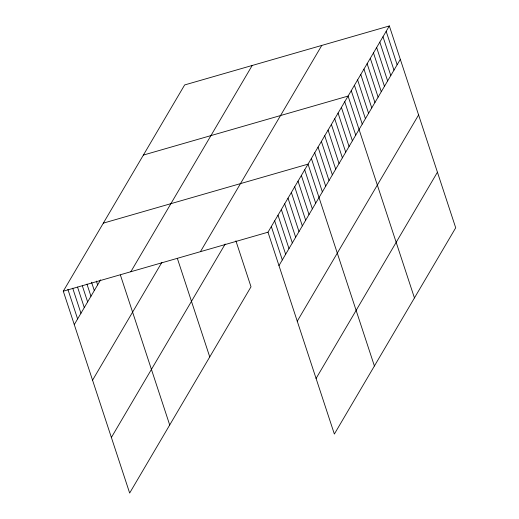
<?xml version="1.0" encoding="UTF-8"?>
<svg xmlns="http://www.w3.org/2000/svg" width="519" height="519" viewBox="0 0 519 519"><rect width="100%" height="100%" fill="white"/><g stroke="black" fill="none" stroke-linecap="round" stroke-linejoin="round"><path stroke-width="0.78" d="M235.898 240.848L251.008 286.799L129.659 493.05L63.292 291.198L184.641 84.947L389.341 25.95L455.708 227.802L334.359 434.053L267.992 232.201L389.341 25.95M74.275 324.609L100.602 279.858M130.846 271.729L252.195 65.478M92.551 380.193L161.889 262.342M200.438 251.67L321.793 45.419M111.384 437.465L225.194 244.021M278.975 265.611L400.324 59.354M297.251 321.196L418.599 114.939M316.077 378.468L437.433 172.211M143.387 155.071L348.08 96.073L414.447 297.925M103.339 223.138L308.039 164.14L374.4 365.986M63.292 291.198L267.992 232.201M386.168 31.341L397.152 64.752M382.996 36.739L393.979 70.143M379.824 42.13L390.807 75.54M376.645 47.527L387.628 80.932M373.472 52.919L384.456 86.329M370.3 58.316L381.283 91.72M367.128 63.707L378.111 97.118M363.955 69.105L374.939 102.509M360.776 74.496L371.76 107.907M357.604 79.894L368.587 113.298M354.432 85.285L365.415 118.695M351.259 90.682L362.243 124.086M344.746 101.75L355.729 135.154M341.411 107.42L352.395 140.824M338.07 113.09L349.053 146.494M334.736 118.767L345.719 152.171M331.394 124.437L342.378 157.841M328.06 130.107L339.043 163.511M324.725 135.777L335.709 169.188M321.384 141.453L332.368 174.858M318.05 147.124L329.033 180.528M314.709 152.794L325.692 186.198M311.374 158.47L322.357 191.874M304.698 169.81L315.682 203.214M301.364 175.48L312.347 208.891M298.023 181.157L309.006 214.561M294.688 186.827L305.672 220.231M291.354 192.497L302.337 225.901M288.013 198.174L298.996 231.578M284.678 203.844L295.661 237.248M281.337 209.514L292.32 242.918M278.002 215.184L288.986 248.595M274.668 220.86L285.651 254.265M271.327 226.531L282.31 259.935M177.414 258.572L209.747 356.923M120.414 275.07L169.707 424.99M96.385 281.103L97.637 284.905M91.552 282.226L94.296 290.575M86.965 284.101L90.961 296.245M82.385 285.975L87.627 301.915M77.545 287.091L84.286 307.592M72.712 288.207L80.951 313.262M67.879 289.323L77.61 318.932"/></g></svg>
